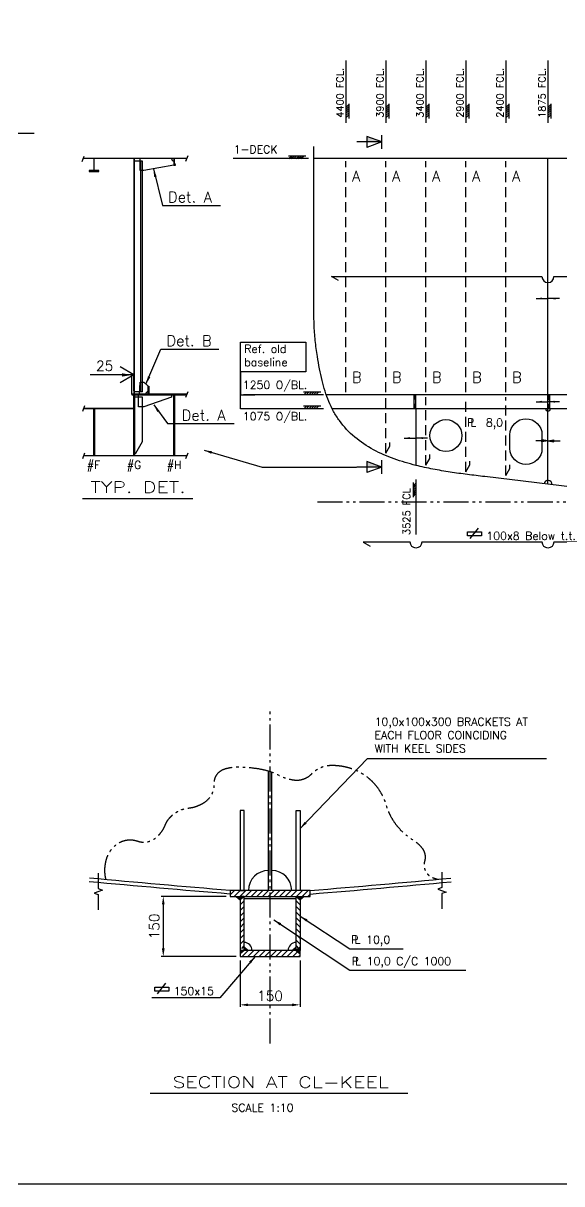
# Model space of a CAD drawing. Extents: x -86245 to 167090, y -69122 to 55245.
# Drawn here: x 12597 to 19328, y 0 to 14501 of the extents above; entities that cross this region are included whole.
import ezdxf
from ezdxf.enums import TextEntityAlignment as Align

# ---------------------------------------------------------------- set-up
doc = ezdxf.new("R2010")
doc.units = 0
doc.header["$LTSCALE"] = 250
for name, pattern in [('DASHED', [0.75, 0.5, -0.25]), ('JERNB', [2, 1, -1]), ('PHANTOM', [2.1, 1.25, -0.2, 0.125, -0.2, 0.125, -0.2])]:
    doc.linetypes.add(name, pattern=pattern)
doc.layers.get('0').update_dxf_attribs({"linetype": 'CONTINUOUS'})
doc.layers.get('DEFPOINTS').update_dxf_attribs({"linetype": 'CONTINUOUS'})
for name, color, linetype in [('LASTLUKE', 1, 'CONTINUOUS'), ('Ramme', 7, 'CONTINUOUS'), ('S0CO1', 1, 'CONTINUOUS'), ('S0CO2', 2, 'CONTINUOUS'), ('S0CO5', 4, 'CONTINUOUS'), ('S0DA2', 2, 'DASHED'), ('S0DIM', 2, 'CONTINUOUS'), ('S0PH1', 1, 'PHANTOM'), ('S0PH2', 2, 'PHANTOM'), ('S0TX2', 2, 'CONTINUOUS')]:
    doc.layers.add(name, color=color, linetype=linetype)
doc.styles.add('18', font='romans', dxfattribs={"height": 180})
doc.styles.add('ROMANS', font='romans.shx', dxfattribs={"height": 125})
doc.dimstyles.new('SHORT', dxfattribs={"dimscale": 0.5, "dimtxt": 2, "dimasz": 2, "dimexe": 0, "dimexo": 0, "dimgap": 100, "dimtad": 1, "dimdsep": 46, "dimtxsty": 'ROMANS', "dimblk1": 'PIL-1', "dimblk2": 'PIL-2', "dimsah": 1, "dimcen": 200, "dimclrd": 1, "dimclre": 1, "dimclrt": 2, "dimazin": 2, "dimtfac": 1, "dimtmove": 0, "dimatfit": 3, "dimfxl": 1, "dimtvp": 100, "dimtolj": 1, "dimarcsym": 0})
doc.dimstyles.get("Standard").update_dxf_attribs({"dimscale": 50, "dimtxt": 125, "dimasz": 2, "dimexe": 0.5, "dimexo": 1, "dimgap": 1, "dimtad": 1, "dimdsep": 46, "dimtxsty": 'ROMANS', "dimcen": 1.5, "dimclrd": 1, "dimclre": 1, "dimclrt": 2, "dimazin": 2, "dimtfac": 1, "dimtmove": 2, "dimatfit": 3, "dimfxl": 1, "dimtvp": 100, "dimtolj": 1, "dimarcsym": 0})
pattern_1 = [(45, (-11948.3, -3226.503), (-35.35534, 35.35534), [])]

# ---------------------------------------------------------------- blocks, each defined once
blk = doc.blocks.new('ST10011')
at = {"layer": 'S0CO1'}
for p, q in [((4.24, 0.65), (-0.08, 0.65)), ((0, 0), (0.65, 0.65)), ((0.6, 0), (1.25, 0.65)), ((1.2, 0), (1.85, 0.65)), ((1.8, 0), (2.45, 0.65)), ((2.4, 0), (3.05, 0.65)), ((3, 0), (3.65, 0.65))]:
    blk.add_line(p, q, dxfattribs=at)
blk = doc.blocks.new('PLDIM2')
at = {"layer": 'S0TX2', "style": 'ROMANS'}
for s, p in [('P', (-19, 0)), ('L', (23, 0))]:
    blk.add_text(s, height=100, dxfattribs=at).set_placement(p)
blk.add_attdef('XX.X', (168, -1), '', height=100, dxfattribs=at)
blk = doc.blocks.new('ST10005')
at = {"color": 1}
for p, q in [((0, 0), (2, 0.32)), ((0, 0), (2, -0.32)), ((0, 0), (4, 0)), ((2, 0.32), (2, -0.32))]:
    blk.add_line(p, q, dxfattribs=at)
blk.add_solid([(0, 0), (2, 0.32), (0, 0), (2, -0.32)], dxfattribs=at)
blk = doc.blocks.new('A$C60C17CDB')
at = {"layer": 'S0CO1', "yscale": 37.5, "zscale": 37.5, "rotation": 180}
for xscale in [37.5, -37.5]:
    blk.add_blockref('ST10005', (0, 0), dxfattribs=dict(at, xscale=xscale))
blk = doc.blocks.new('PILD')
at = {"color": 1, "linetype": 'ByBlock'}
blk.add_line((0, 0), (250, 0), dxfattribs=at)
blk.add_solid([(125, 21), (125, -21), (0, 0)], dxfattribs=at)
blk = doc.blocks.new('PILC')
at = {"color": 1, "linetype": 'ByBlock'}
blk.add_line((0, 0), (-250, 0), dxfattribs=at)
blk.add_solid([(-125, 21), (-125, -21), (0, 0)], dxfattribs=at)
blk = doc.blocks.new('PLT-FORBI')
at = {"layer": 'S0CO1'}
for name, p in [('PILD', (-250, 0)), ('PILC', (250, 0))]:
    blk.add_blockref(name, p, dxfattribs=at)
blk = doc.blocks.new('*X7')
at = {"color": 0}
for p, q in [((13410, 17177), (13450, 17217)), ((13439, 17177), (13479, 17217)), ((13467, 17177), (13507, 17217)), ((13495, 17177), (13535, 17217)), ((13523, 17177), (13563, 17217)), ((13552, 17177), (13592, 17217))]:
    blk.add_line(p, q, dxfattribs=at)
blk = doc.blocks.new('TYKK')
at = {"layer": 'S0CO1'}
for p, q in [((-2.04, 0.82), (2.04, 0.82)), ((-2.04, 0), (2.04, 0))]:
    blk.add_line(p, q, dxfattribs=at)
at = {"layer": 'S0CO1', "xscale": 0.0204, "yscale": 0.0204, "zscale": 0.0204}
blk.add_blockref('*X7', (-275.41, -350.41), dxfattribs=at)
blk = doc.blocks.new('PIL-1')
at = {"color": 0, "linetype": 'ByBlock'}
for q in [(173, 100), (173, -100), (546, 0)]:
    blk.add_line((0, 0), q, dxfattribs=at)
blk = doc.blocks.new('PIL-2')
at = {"color": 0, "linetype": 'ByBlock'}
blk.add_line((0, 0), (-250, 0), dxfattribs=at)
blk.add_solid([(-125, 21), (-125, -21), (0, 0)], dxfattribs=at)
blk = doc.blocks.new('*D62')
at = {"layer": 'DEFPOINTS', "color": 0, "transparency": 16777216}
for p in [(13956, 10106), (13956, 9866), (13981, 9906)]:
    blk.add_point(p, dxfattribs=at)
at = {"layer": 'S0DIM', "color": 1, "lineweight": -2, "transparency": 16777216}
for p, q in [((13955, 10106), (13463, 10106)), ((13956, 9866), (13956, 10106)), ((13981, 10106), (13956, 10106)), ((13981, 9906), (13981, 10106)), ((13982, 10106), (13983, 10106))]:
    blk.add_line(p, q, dxfattribs=at)
at = {"layer": 'S0DIM', "color": 1, "lineweight": -2, "transparency": 16777216, "rotation": 180}
blk.add_blockref('PIL-1', (13981, 10106), dxfattribs=at)
at = {"layer": 'S0DIM', "color": 1, "lineweight": -2, "transparency": 16777216}
blk.add_blockref('PIL-2', (13956, 10106), dxfattribs=at)
at = {"layer": 'S0DIM', "color": 2, "transparency": 16777216, "insert": (13614, 10219), "char_height": 125, "attachment_point": 5, "style": 'ROMANS'}
blk.add_mtext('\\A1;25', dxfattribs=at)
blk = doc.blocks.new('HP80x7')
at = {"color": 0, "linetype": 'ByBlock'}
blk.add_lwpolyline([(17, -80, 0.773344), (19, -73), (8, -66, -0.267949), (6, -63), (6, 0), (0, 0), (0, -80), (17, -80)], format="xyb", dxfattribs=at)
blk = doc.blocks.new('LLL')
at = {"layer": 'S0PH2'}
for p, q in [((110, 301), (-27, 301)), ((42, 113), (-27, 301)), ((42, 113), (42, 431)), ((42, 113), (110, 301)), ((-44, 113), (127, 113))]:
    blk.add_line(p, q, dxfattribs=at)
blk.add_solid([(110, 301), (42, 113), (110, 301), (42, 301)], dxfattribs=at)
blk = doc.blocks.new('A$C4FB278D7')
at = {"layer": 'S0CO2'}
blk.add_lwpolyline([(-560, -160), (-440, -160), (-440, -150), (-560, -150)], close=True, dxfattribs=at)
at = {"layer": 'S0CO5'}
blk.add_line((-500, 0), (-500, -150), dxfattribs=at)
blk = doc.blocks.new('FLST-2')
at = {"layer": 'S0TX2', "color": 1}
for p, q in [((-256, 101), (-256, 151)), ((-256, 151), (-81, 151)), ((-222, 65), (-117, 198)), ((-81, 151), (-81, 101)), ((-81, 101), (-256, 101))]:
    blk.add_line(p, q, dxfattribs=at)
at = {"layer": 'S0TX2', "style": 'ROMANS'}
blk.add_attdef('FL.ST', (-20, 50), '', height=100, dxfattribs=at)
blk = doc.blocks.new('*D71')
at = {"layer": 'DEFPOINTS', "color": 0, "transparency": 16777216}
for p in [(15182, 3590), (14347, 2840), (15307, 2840)]:
    blk.add_point(p, dxfattribs=at)
at = {"layer": 'S0CO1', "color": 1, "lineweight": -2, "transparency": 16777216}
for p, q in [((15132, 3590), (14322, 3590)), ((14347, 3490), (14347, 2940)), ((15257, 2840), (14322, 2840))]:
    blk.add_line(p, q, dxfattribs=at)
at = {"layer": 'S0CO1', "color": 1, "transparency": 16777216}
for points in [[(14330, 3490), (14364, 3490), (14347, 3590)], [(14330, 2940), (14364, 2940), (14347, 2840)]]:
    blk.add_solid(points, dxfattribs=at)
at = {"layer": 'S0CO1', "color": 2, "transparency": 16777216, "insert": (14235, 3215), "char_height": 125, "attachment_point": 5, "rotation": 90, "style": 'ROMANS'}
blk.add_mtext('\\A1;150', dxfattribs=at)
blk = doc.blocks.new('*D72')
at = {"layer": 'DEFPOINTS', "color": 0, "transparency": 16777216}
for p in [(15307, 2840), (16057, 2840), (16057, 2236)]:
    blk.add_point(p, dxfattribs=at)
at = {"layer": 'S0CO1', "color": 1, "lineweight": -2, "transparency": 16777216}
for p, q in [((15307, 2790), (15307, 2211)), ((16057, 2790), (16057, 2211)), ((15407, 2236), (15957, 2236))]:
    blk.add_line(p, q, dxfattribs=at)
at = {"layer": 'S0CO1', "color": 1, "transparency": 16777216}
for points in [[(15407, 2252), (15407, 2219), (15307, 2236)], [(15957, 2252), (15957, 2219), (16057, 2236)]]:
    blk.add_solid(points, dxfattribs=at)
at = {"layer": 'S0CO1', "color": 2, "transparency": 16777216, "insert": (15682, 2348), "char_height": 125, "attachment_point": 5, "style": 'ROMANS'}
blk.add_mtext('\\A1;150', dxfattribs=at)
blk = doc.blocks.new('A$C7C4D64CA')
at = {"layer": 'S0CO1'}
blk.add_lwpolyline([(-900, -175), (-1038, -175), (-1038, 658), (-221, 658), (-221, 287), (-1038, 287), (-1038, 0), (-859, 0)], dxfattribs=at)
at = {"layer": 'S0TX2', "insert": (-991, 623), "char_height": 100, "attachment_point": 1, "style": 'ROMANS'}
blk.add_mtext_dynamic_manual_height_columns('Ref. old\\Pbaseline', width=1100.87, gutter_width=625, heights=[0], dxfattribs=at)

msp = doc.modelspace()

# ---------------------------------------------------------------- hatches: boundary and pattern name
at = {"layer": 'S0CO1'}
h = msp.add_hatch(dxfattribs=at)
h.set_pattern_fill('_USER', color=256, scale=50, angle=45, style=0, pattern_type=0)
h.set_pattern_definition(pattern_1)
h.paths.add_polyline_path([(15682.068, 3590.093), (15682.068, 3665.093), (15182.068, 3665.093), (15182.068, 3590.093)])
h.paths.add_polyline_path([(16182.068, 3590.093), (16182.068, 3665.093), (15682.068, 3665.093), (15682.068, 3590.093)])
for points in [[(15307.068, 3546.349), (15307.068, 3590.093), (15257.068, 3590.093)], [(15307.068, 3546.349), (15307.068, 3590.093), (15357.068, 3590.093)], [(16057.068, 3546.349), (16057.068, 3590.093), (16007.068, 3590.093)], [(16057.068, 3546.349), (16057.068, 3590.093), (16107.068, 3590.093)], [(15307.068, 2871.349), (15307.068, 2915.093), (15357.068, 2915.093)], [(15357.068, 2958.837), (15357.068, 2915.093), (15407.068, 2915.093)], [(16007.068, 2958.837), (16007.068, 2915.093), (15957.068, 2915.093)], [(16057.068, 2958.837), (16057.068, 2915.093), (16007.068, 2915.093)], [(16057.068, 2871.349), (16057.068, 2915.093), (16007.068, 2915.093)]]:
    msp.add_hatch(color=256, dxfattribs=at).paths.add_polyline_path(points)
h = msp.add_hatch(dxfattribs=at)
h.set_pattern_fill('_USER', color=256, scale=50, angle=135, style=0, pattern_type=0)
h.set_pattern_definition([(45, (43312.435, -3226.503), (35.35534, -35.35534), [])])
h.paths.add_polyline_path([(15357.068, 2915.093), (15307.068, 2958.837), (15307.068, 3546.349), (15357.068, 3590.093)])
h = msp.add_hatch(dxfattribs=at)
h.set_pattern_fill('_USER', color=256, scale=50, angle=135, style=0, pattern_type=0)
h.set_pattern_definition([(135, (-11948.3, -3226.503), (-35.35534, -35.35534), [])])
h.paths.add_polyline_path([(16007.068, 2915.093), (16057.068, 2958.837), (16057.068, 3546.349), (16007.068, 3590.093)])
h = msp.add_hatch(dxfattribs=at)
h.set_pattern_fill('_USER', color=256, scale=50, angle=45, style=0, pattern_type=0)
h.set_pattern_definition(pattern_1)
h.paths.add_polyline_path([(15682.068, 2840.093), (15682.068, 2915.093), (15357.068, 2915.093), (15307.068, 2871.349), (15307.068, 2840.093)])
h.paths.add_polyline_path([(16057.068, 2840.093), (16057.068, 2871.349), (16007.068, 2915.093), (15682.068, 2915.093), (15682.068, 2840.093)])

# ---------------------------------------------------------------- linework, layer by layer
at = {"layer": 'Ramme', "color": 6}
msp.add_lwpolyline([(0, 0), (41450, 0), (41450, 29100), (0, 29100)], close=True, dxfattribs=at)
at = {"layer": 'S0CO1'}
for p, q in [((10170.794, 13126.595), (12735.147, 13126.595)), ((13331.62, 12771.513), (13358.754, 12841.401)), ((14088.323, 12778.981), (13988.323, 12778.981)), ((14058.323, 12778.981), (14058.323, 12808.981)), ((14068.323, 9895.981), (14068.323, 12778.981)), ((14068.323, 9895.981), (14068.323, 12778.981)), ((14088.323, 9895.981), (14088.323, 12778.981)), ((14088.323, 9895.981), (14088.323, 12778.981)), ((14630.407, 12779.031), (14657.542, 12848.92)), ((14088.323, 9895.981), (13988.323, 9895.981)), ((14630.407, 9827.434), (14657.542, 9897.322)), ((13341.015, 9653.16), (13368.15, 9723.048)), ((17481.169, 9683.981), (17481.169, 9858.981)), ((17505.169, 9683.981), (17505.169, 9858.981)), ((19155.169, 9683.981), (19155.169, 9858.981)), ((19179.169, 9683.981), (19179.169, 9858.981)), ((13341.015, 9061.331), (13368.15, 9131.219)), ((14630.407, 9061.331), (14657.542, 9131.219)), ((15662.068, 3665.032), (15662.068, 5157.862)), ((15702.068, 3665.032), (15702.068, 5144.389)), ((15257.068, 3590.093), (15307.068, 3546.349)), ((15357.068, 3590.093), (15307.068, 3546.349)), ((15357.068, 3565.093), (16007.068, 3565.093)), ((16007.068, 3590.093), (16057.068, 3546.349)), ((16107.068, 3590.093), (16057.068, 3546.349)), ((15357.068, 2915.093), (15307.068, 2871.349)), ((15407.068, 2915.093), (15357.068, 2958.837)), ((15957.068, 2915.093), (16007.068, 2958.837)), ((16007.068, 2915.093), (16057.068, 2958.837)), ((16007.068, 2915.093), (16057.068, 2871.349))]:
    msp.add_line(p, q, dxfattribs=at)
at = {"layer": 'S0CO1', "color": 3, "linetype": 'JERNB'}
for p, q in [((17493.169, 9799.855), (17493.169, 9850.7)), ((17493.169, 9690.632), (17493.169, 9746.266)), ((19167.169, 9788.99), (19167.169, 9849.593)), ((19167.169, 9693.034), (19167.169, 9746.062))]:
    msp.add_line(p, q, dxfattribs=at)
at = {"layer": 'S0CO1'}
for points in [[(14087.408, 12658.981), (14058.323, 12658.981), (14058.323, 12778.981)], [(14480.823, 12728.981), (14103.323, 12658.981), (14088.323, 12658.981)], [(13988.323, 9129.152), (14003.323, 9129.152), (14088.323, 9276.376), (14088.323, 9828.981), (13988.323, 9828.981)], [(14450.823, 9858.981), (14450.823, 9828.981), (14103.323, 9708.981), (14038.323, 9708.981), (14038.323, 9858.981)], [(17130.169, 9129.255), (17180.169, 9215.857), (17180.169, 9264.015)], [(17630.169, 8977.482), (17680.169, 9064.085), (17680.169, 9112.242)], [(18130.169, 8894.491), (18180.169, 8981.093), (18180.169, 9029.251)], [(18630.169, 8850.165), (18680.169, 8936.768), (18680.169, 8984.926)]]:
    msp.add_lwpolyline(points, dxfattribs=at)
msp.add_lwpolyline([(14048.323, 9865.981), (14058.323, 10015.981), (14103.323, 10015.981), (14158.325, 9965.981), (14158.325, 9895.981, 0.414213562), (14128.325, 9865.981)], format="xyb", dxfattribs=at)
msp.add_lwpolyline([(18880.169, 8987.263), (18880.169, 8987.263, -0.414213562), (18680.169, 9187.263), (18680.169, 9358.981, -0.414213562), (18880.169, 9558.981), (18880.169, 9558.981, -0.414213562), (19080.169, 9358.981), (19080.169, 9187.263, -0.414213562)], format="xyb", close=True, dxfattribs=at)
for points in [[(15307.068, 3665.093), (15357.068, 3665.093), (15357.068, 4665.093), (15307.068, 4665.093)], [(16057.068, 3665.093), (16007.068, 3665.093), (16007.068, 4665.093), (16057.068, 4665.093)]]:
    msp.add_lwpolyline(points, close=True, dxfattribs=at)
at = {"layer": 'S0CO1', "flags": 128}
for points in [[(15182.068, 3620.093), (15180.243, 3620.093, -0.003301427), (13420.149, 3774.575)], [(15182.068, 3665.093), (15182.068, 3665.093, -0.003298026), (13424.38, 3819.375)], [(16182.068, 3665.093), (16182.068, 3665.093, 0.003298026), (17939.756, 3819.375)], [(16182.068, 3620.093), (16183.893, 3620.093, 0.003301427), (17943.986, 3774.575)]]:
    msp.add_lwpolyline(points, format="xyb", dxfattribs=at)
at = {"layer": 'S0CO1', "linetype": 'Continuous'}
for points in [[(13534.561, 3879.921), (13534.561, 3689.438), (13586.076, 3670.688), (13483.045, 3633.188), (13534.561, 3614.438), (13534.561, 3423.955)], [(17829.575, 3892.385), (17829.575, 3701.902), (17778.06, 3683.152), (17881.09, 3645.652), (17829.575, 3626.902), (17829.575, 3436.419)]]:
    msp.add_lwpolyline(points, dxfattribs=at)
at = {"layer": 'S0CO1'}
msp.add_circle((17880.169, 9347.856), 200, dxfattribs=at)
for centre, radius, start, end in [((14480.823, 12808.981), 30, 180, 270), ((19155.169, 9683.981), 30, 180, 0), ((19155.169, 8739.276), 50, 353.2118107, 172.9530814), ((15662.068, 3665.093), 250, 90, 180), ((15702.068, 3665.093), 250, 0, 90), ((15357.068, 2915.093), 100, 0, 90), ((16007.068, 2915.093), 100, 90, 180)]:
    msp.add_arc(centre, radius, start, end, dxfattribs=at)
at = {"layer": 'S0CO2'}
for points in [[(14158.325, 9865.981), (14158.325, 9965.981), (14166.325, 9965.981), (14166.325, 9865.981)], [(15182.068, 3590.093), (16182.068, 3590.093), (16182.068, 3665.093), (15182.068, 3665.093)], [(15307.068, 2915.093), (15357.068, 2915.093), (15357.068, 3590.093), (15307.068, 3590.093)], [(16057.068, 2915.093), (16007.068, 2915.093), (16007.068, 3590.093), (16057.068, 3590.093)], [(15307.068, 2840.093), (16057.068, 2840.093), (16057.068, 2915.093), (15307.068, 2915.093)]]:
    msp.add_lwpolyline(points, close=True, dxfattribs=at)
at = {"layer": 'S0CO5'}
for p, q in [((14642.035, 12808.981), (13346.167, 12808.981)), ((25830.169, 12808.981), (16230.169, 12808.981)), ((19155.169, 9683.981), (19155.169, 12808.981)), ((25675.746, 9858.981), (16384.592, 9858.981)), ((25601.767, 9683.981), (16458.571, 9683.981)), ((17505.169, 9683.981), (17505.169, 8975.724)), ((19155.169, 8739.276), (19155.169, 9683.981)), ((13355.699, 9099.152), (14645.091, 9099.152))]:
    msp.add_line(p, q, dxfattribs=at)
msp.add_lwpolyline([(21030.169, 8524.196), (20930.169, 8524.206), (18364.341, 8835.097, -0.001458), (18148.205, 8861.928, -0.006458), (17932.521, 8892.179, -0.008954), (17717.889, 8929.057, -0.013947), (17505.169, 8975.724, -0.023093), (17234.08, 9056.631, -0.039936), (16975.308, 9170.964, -0.04832), (16740.963, 9328.698, -0.065241), (16548.099, 9535.097, -0.031746), (16475.65, 9651.238, -0.025015), (16416.818, 9774.836, -0.021649), (16369.745, 9903.418, -0.014929), (16332.195, 10035.097, -0.014426), (16298.95, 10184.4, -0.009034), (16272.744, 10335.097, -0.011788), (16246.565, 10534.5, -0.017592), (16232.141, 10735.097, -0.005806), (16230.585, 10797.332, -0.003349), (16230.169, 10859.585), (16230.168, 12962.207)], format="xyb", dxfattribs=at)
for points in [[(13980.823, 12808.981), (13980.823, 9865.981), (13988.323, 9865.981), (13988.323, 12808.981)], [(14645.373, 9865.981), (13955.823, 9865.981), (13955.823, 9858.981), (14642.656, 9858.981)], [(13980.823, 9099.152), (13980.823, 9858.981), (13988.323, 9858.981), (13988.323, 9099.152)], [(14480.823, 9099.152), (14480.823, 9858.981), (14488.323, 9858.981), (14488.323, 9099.152)], [(13355.699, 9690.981), (13980.823, 9690.981), (13980.823, 9683.981), (13352.981, 9683.981)], [(13480.823, 9099.152), (13480.823, 9683.981), (13488.323, 9683.981), (13488.323, 9099.152)]]:
    msp.add_lwpolyline(points, dxfattribs=at)
at = {"layer": 'S0DA2'}
for p, q in [((16630.169, 9888.981), (16630.169, 12778.981)), ((17130.169, 9888.981), (17130.169, 12778.981)), ((17630.169, 9888.981), (17630.169, 12778.981)), ((18130.169, 9888.981), (18130.169, 12778.981)), ((18630.169, 9888.981), (18630.169, 12778.981)), ((17130.169, 9129.255), (17130.169, 9828.981)), ((17630.169, 8977.482), (17630.169, 9828.981)), ((18130.169, 8894.491), (18130.169, 9828.981)), ((18630.169, 8850.165), (18630.169, 9828.981))]:
    msp.add_line(p, q, dxfattribs=at)
at = {"layer": 'S0DIM', "color": 1}
for p, q in [((16630.169, 14034.701), (16630.169, 13255.725)), ((17130.169, 14034.701), (17130.169, 13255.725)), ((17630.169, 14034.701), (17630.169, 13255.725)), ((18130.169, 14034.701), (18130.169, 13255.725)), ((18630.169, 14034.701), (18630.169, 13255.725)), ((19155.169, 14034.701), (19155.169, 13255.725)), ((17505.169, 8800.498), (17505.169, 8113.106))]:
    msp.add_line(p, q, dxfattribs=at)
for points in [[(16162.233, 12808.981), (15221.455, 12808.981)], [(16350.352, 9858.981), (15351.519, 9858.981)], [(16350.352, 9683.981), (15351.519, 9683.981)]]:
    msp.add_lwpolyline(points, dxfattribs=at)
at = {"layer": 'S0PH1'}
for p, q in [((16276.044, 8522.476), (24833.708, 8522.476)), ((15682.068, 1750.821), (15682.068, 5915.694))]:
    msp.add_line(p, q, dxfattribs=at)
at = {"layer": 'S0PH1', "flags": 128}
msp.add_lwpolyline([(13630.868, 3800.039, -0.137119902), (13641.395, 4068.368, -0.165288008), (13775.431, 4248.632, -0.240007336), (14024.57, 4281.892, 0.261965801), (14253.736, 4322.181, 0.124590858), (14370.246, 4479.833, -0.135787771), (14480.624, 4622.504, -0.134149243), (14664.52, 4695.039, 0.122572751), (14866.947, 4769.601, 0.259207776), (14985.321, 5004.556, -0.332950223), (15106.1, 5180.247, -0.081612925), (15276.205, 5208.199, -0.047120951), (15572.141, 5180.247, -0.071574545), (15796.654, 5103.032, 0.087341438), (15982.993, 5045.408, 0.236815744), (16201.917, 5122.699, -0.201286302), (16449.034, 5229.279, -0.09574699), (16728.083, 5178.217, -0.101972044), (16951.867, 5033.15, -0.126669963), (17129.857, 4736.499, 0.119595391), (17313.663, 4420.246, 0.063905435), (17466.392, 4297.088, -0.08515939), (17577.344, 4199.6, -0.243793531), (17612.423, 4028.08, 0.262530412), (17650.929, 3868.632, 0.091921323), (17700.294, 3832.104, 0.065028303), (17782.245, 3804.596)], format="xyb", dxfattribs=at)
at = {"layer": 'S0TX2', "color": 1}
for p, q in [((13336.034, 8563.798), (14715.678, 8563.798)), ((17401.429, 1129.38), (14184.829, 1129.38))]:
    msp.add_line(p, q, dxfattribs=at)
for points in [[(16535.913, 11283.981), (16449.311, 11333.981), (19080.169, 11333.981, 1), (19230.169, 11333.981), (25627.025, 11333.981), (25540.422, 11383.981)], [(20688.987, 8064.858), (20775.589, 8014.858), (19226.365, 8014.858, -1), (19083.973, 8014.858), (17576.365, 8014.858, -1), (17433.973, 8014.858), (16845.457, 8014.858), (16932.06, 7964.858)]]:
    msp.add_lwpolyline(points, format="xyb", dxfattribs=at)

# ---------------------------------------------------------------- block references
at = {"layer": 'S0CO1', "rotation": 89.99999999999999}
for p in [(17193.266, 12975.947), (17193.266, 8913.671)]:
    msp.add_blockref('LLL', p, dxfattribs=at)
at = {"layer": 'S0CO1'}
for name, p in [('A$C4FB278D7', (13980.823, 12808.981)), ('A$C7C4D64CA', (16350.352, 9858.981)), ('A$C60C17CDB', (19155.169, 9283.365))]:
    msp.add_blockref(name, p, dxfattribs=at)
msp.add_blockref('FLST-2', (14497.716, 2307.463), dxfattribs=at).add_auto_attribs({'FL.ST': '150x15'})
at = {"layer": 'S0CO2'}
msp.add_blockref('HP80x7', (14480.823, 12808.981), dxfattribs=at)
at = {"layer": 'S0DIM', "extrusion": (0, 0, -1), "xscale": 45, "yscale": 45, "zscale": -45, "rotation": 270}
for p in [(-16666.889, 13402.973), (-17166.889, 13402.973), (-17666.889, 13402.973), (-18166.889, 13402.973), (-18666.889, 13402.973), (-19191.889, 13402.973), (-17505.169, 8670.571)]:
    msp.add_blockref('TYKK', p, dxfattribs=at)
at = {"layer": 'S0DIM', "xscale": 50, "yscale": 50, "zscale": 50}
for p in [(15917.054, 12808.981), (16105.174, 9858.981), (16105.174, 9683.981)]:
    msp.add_blockref('ST10011', p, dxfattribs=at)
at = {"layer": 'S0TX2', "xscale": 0.5832000000000002, "yscale": 0.5832000000000002, "zscale": 0.5832000000000002, "rotation": 180}
for p in [(19155.169, 11060.786), (19155.169, 9771.478), (17505.169, 9317.18)]:
    msp.add_blockref('PLT-FORBI', p, dxfattribs=at)
at = {"layer": 'S0TX2'}
ref = msp.add_blockref('PLDIM2', (18161.922, 9462.162), dxfattribs=at)
ref.add_attrib('XX.X', '8,0', (18378.918, 9460.703), dxfattribs={"height": 100, "style": 'ROMANS'})
for name, p, values in [('FLST-2', (18405.542, 7995.528), {'FL.ST': '100x8 Below t.t.'}), ('PLDIM2', (16714.959, 3000.743), {'XX.X': '10,0'}), ('PLDIM2', (16721.836, 2732.694), {'XX.X': '10,0 C/C 1000'})]:
    msp.add_blockref(name, p, dxfattribs=at).add_auto_attribs(values)

# ---------------------------------------------------------------- texts
at = {"layer": 'LASTLUKE', "color": 2, "char_height": 135, "attachment_point": 1, "style": '18'}
for s, insert in [('A', (16705.408, 12657.078)), ('A', (17205.408, 12657.078)), ('A', (17705.408, 12657.078)), ('A', (18205.408, 12657.078)), ('A', (18705.408, 12657.078)), ('Det. A', (14405.445, 12395.616)), ('Det. B', (14385.445, 10600.87)), ('B', (16705.408, 10144.208)), ('B', (17205.408, 10144.208)), ('B', (17705.408, 10144.208)), ('B', (18205.408, 10144.208)), ('B', (18705.408, 10144.208)), ('Det. A', (14576.675, 9670.012))]:
    msp.add_mtext_dynamic_manual_height_columns(s, width=2296.28369, gutter_width=500, heights=[0], dxfattribs=dict(at, insert=insert))
at = {"layer": 'S0DIM', "style": 'ROMANS', "text_generation_flag": 6}
for s, p in [('4400 FCL.', (16600.418, 13318.217)), ('3900 FCL.', (17100.418, 13318.217)), ('3400 FCL.', (17600.418, 13318.217)), ('2900 FCL.', (18100.418, 13318.217)), ('2400 FCL.', (18600.418, 13318.217)), ('1875 FCL.', (19125.418, 13318.217)), ('3525 FCL', (17432.38, 8106.06))]:
    msp.add_text(s, height=90, rotation=270, dxfattribs=at).set_placement(p)
at = {"layer": 'S0TX2', "style": 'ROMANS'}
for s, p in [('1-DECK', (15226.902, 12874.696)), ('1250 O/BL.', (15341.734, 9931.121)), ('1075 O/BL.', (15341.734, 9539.445)), ('SCALE 1:10', (15198.784, 900.907))]:
    msp.add_text(s, height=100, dxfattribs=at).set_placement(p)
at = {"layer": 'S0TX2', "color": 4, "style": 'ROMANS', "width": 1.35}
for s, p in [('TYP. DET.', (14031.345, 8703.51)), ('SECTION AT CL-KEEL', (15814.333, 1269.092))]:
    msp.add_text(s, height=140, dxfattribs=at).set_placement(p, align=Align.MIDDLE)
at = {"layer": 'S0TX2', "char_height": 100, "attachment_point": 1, "style": 'ROMANS'}
for s, insert in [('#F', (13391.879, 9032.201)), ('#G', (13891.879, 9032.201)), ('#H', (14391.879, 9032.201))]:
    msp.add_mtext_dynamic_manual_height_columns(s, width=2296.28369, gutter_width=500, heights=[0], dxfattribs=dict(at, insert=insert))
at = {"layer": 'S0TX2', "insert": (16988.235, 5822.762), "char_height": 100, "width": 2133.07546, "attachment_point": 1, "style": 'ROMANS'}
msp.add_mtext('10,0x100x300 BRACKETS AT EACH FLOOR COINCIDING WITH KEEL SIDES', dxfattribs=at)

# ---------------------------------------------------------------- dimensions: what is measured, and where the dimension line sits
at = {"layer": 'S0CO1'}
dim = msp.add_linear_dim(base=(14347.051, 2840.093), p1=(15182.068, 3590.093), p2=(15307.068, 2840.093), angle=90, text='150', dimstyle='STANDARD', dxfattribs=at)
dim.commit()
dim.dimension.update_dxf_attribs({"geometry": '*D71', "text_midpoint": (14234.551, 3215.093)})
dim = msp.add_linear_dim(base=(16057.068, 2235.508), p1=(15307.068, 2840.093), p2=(16057.068, 2840.093), text='150', dimstyle='STANDARD', dxfattribs=at)
dim.commit()
dim.dimension.update_dxf_attribs({"geometry": '*D72', "text_midpoint": (15682.068, 2348.008)})
at = {"layer": 'S0DIM'}
dim = msp.add_linear_dim(base=(13955.823, 10106.302), p1=(13980.823, 9906.486), p2=(13955.823, 9865.981), angle=180, dimstyle='SHORT', dxfattribs=at)
dim.commit()
dim.dimension.update_dxf_attribs({"geometry": '*D62', "text_midpoint": (13613.741, 10106.302), "dimtype": 160})

# ---------------------------------------------------------------- leaders
at = {"layer": 'S0CO1'}
for points, override in [([(14224.286, 12680.283), (14338.517, 12222.902), (15061.912, 12222.902)], {"dimgap": 1, "dimtad": 0, "dimfxl": 100}), ([(14130.824, 9990.981), (14318.517, 10428.157), (15041.912, 10428.157)], {"dimgap": 1, "dimtad": 0, "dimfxl": 100}), ([(14227.22, 9732.652), (14399.256, 9497.299), (15233.142, 9497.299)], {"dimgap": 1, "dimtad": 0, "dimfxl": 100}), ([(14856.35, 9164.49), (15581.986, 8955.267), (16762.109, 8955.267)], {"dimgap": 1, "dimtad": 0, "dimfxl": 100}), ([(16057.068, 4439.969), (16899.641, 5311.878), (19134.94, 5311.878)], {"dimgap": 1, "dimtad": 0}), ([(16057.068, 3344.125), (16679.555, 2935.493), (17343.889, 2935.493)], {"dimgap": 1, "dimtad": 0}), ([(15729.046, 3296.757), (16679.555, 2669.882), (18128.877, 2669.882)], {"dimgap": 1, "dimtad": 0}), ([(15495.583, 2840.093), (15052.885, 2325.307), (14202.196, 2325.307)], {"dimgap": 1, "dimtad": 0})]:
    msp.add_leader(points, dimstyle='STANDARD', override=override, dxfattribs=at)

doc.saveas('drawing.dxf')
